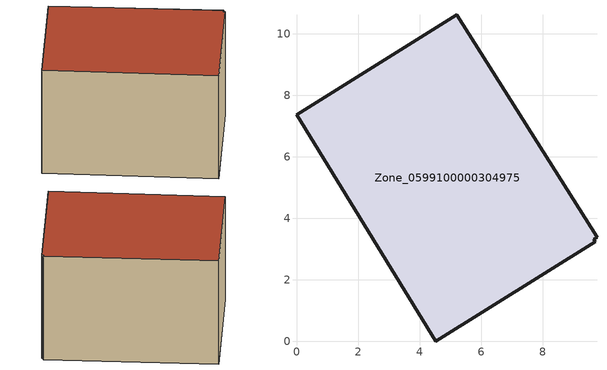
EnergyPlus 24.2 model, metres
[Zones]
Zone_0599100000304975
 floor ground (C_G): 0,7.37 5.21,10.63 9.77,3.39 9.66,3.32 9.71,3.24 4.52,0 z0
 wall outside (C_F): 5.21,10.63 0,7.37 4.52,0 9.71,3.24 9.66,3.32 9.77,3.39 5.21,10.63 z0:5.85
 roof outside (C_R): 4.52,0 9.71,3.24 9.66,3.32 9.77,3.39 5.21,10.63 0,7.37 z5.85
[BUILDING]
Pand.0599100000304975: North Axis=0; Terrain=City; Loads Convergence Tolerance Value=0.04; Temperature Convergence Tolerance Value=0.4; Solar Distribution=FullExterior; Maximum Number of Warmup Days=25; Minimum Number of Warmup Days=1
[Site:Location]
Rotterdam.The.Hague.AP_ZH_NLD Design_Conditions: Latitude=51.96; Longitude=4.45; Time Zone=1; Elevation=-4.5
[SITE:GROUNDTEMPERATURE:BUILDINGSURFACE]
18, 18, 18, 18, 18, 18, 18, 18, 18, 18, 18, 18
[MATERIAL] Thermal Absorptance=0.9; Solar Absorptance=0.7; Visible Absorptance=0.7
Name | Roughness | Thickness | Conductivity | Density | Specific Heat
G.TI.1965-1974 | MediumSmooth | 0.15 | 0.882353 | 540 | 1210
F.TI.1965-1974 | Rough | 0.3 | 0.697674 | 1920 | 840
R.TI.1965-1974 | MediumRough | 0.2 | 0.232558 | 1500 | 1000
[CONSTRUCTION]
C_G: G.TI.1965-1974
C_F: F.TI.1965-1974
C_R: R.TI.1965-1974
[ZONE]
Zone_0599100000304975: Type=1; Multiplier=1; Ceiling Height=Autocalculate; Volume=Autocalculate; Floor Area=autocalculate; Part of Total Floor Area=Yes
[ZONEINFILTRATION:DESIGNFLOWRATE]
Infil_Zone_0599100000304975: Zone or ZoneList or Space or SpaceList=Zone_0599100000304975; Schedule=AlwaysOn; Design Flow Rate Calculation Method=Flow/Area; Flow Rate per Floor Area=0.003; Constant Term Coefficient=1; Temperature Term Coefficient=0; Velocity Term Coefficient=0; Velocity Squared Term Coefficient=0
[HVACTEMPLATE:ZONE:IDEALLOADSAIRSYSTEM]
Zone_0599100000304975: Maximum Heating Supply Air Temperature=50; Minimum Cooling Supply Air Temperature=13; Maximum Heating Supply Air Humidity Ratio=0.0156; Minimum Cooling Supply Air Humidity Ratio=0.0077; Heating Limit=NoLimit; Cooling Limit=NoLimit; Dehumidification Control Type=ConstantSensibleHeatRatio; Cooling Sensible Heat Ratio=0.7; Dehumidification Setpoint=60; Humidification Control Type=None; Humidification Setpoint=30; Outdoor Air Method=None; Outdoor Air Flow Rate per Person=0.00944; Outdoor Air Flow Rate per Zone Floor Area=0; Outdoor Air Flow Rate per Zone=0; Demand Controlled Ventilation Type=None; Outdoor Air Economizer Type=NoEconomizer; Heat Recovery Type=None; Sensible Heat Recovery Effectiveness=0.7; Latent Heat Recovery Effectiveness=0.65
[ZONECONTROL:THERMOSTAT]
ThermostatControl_Zone_0599100000304975: Zone or ZoneList=Zone_0599100000304975; Control Type Schedule=DualSetpointControlType; Control 1=Thermostat_Zone_0599100000304975; Temperature Difference Between Cutout And Setpoint=0
[THERMOSTATSETPOINT:DUALSETPOINT]
Thermostat_Zone_0599100000304975: Heating Setpoint Temperature Schedule=HeatingSetpoint_Zone_0599100000304975; Cooling Setpoint Temperature Schedule=CoolingSetpoint_Zone_0599100000304975
[SCHEDULE:COMPACT]
HeatingSetpoint_Zone_0599100000304975: Through: 12/31, For: AllDays, Until: 24:00, 21
CoolingSetpoint_Zone_0599100000304975: Through: 12/31, For: AllDays, Until: 24:00, 24
DualSetpointControlType: Through: 12/31, For: AllDays, Until: 24:00, 4
AlwaysOn: Through: 12/31, For: AllDays, Until: 24:00, 1
